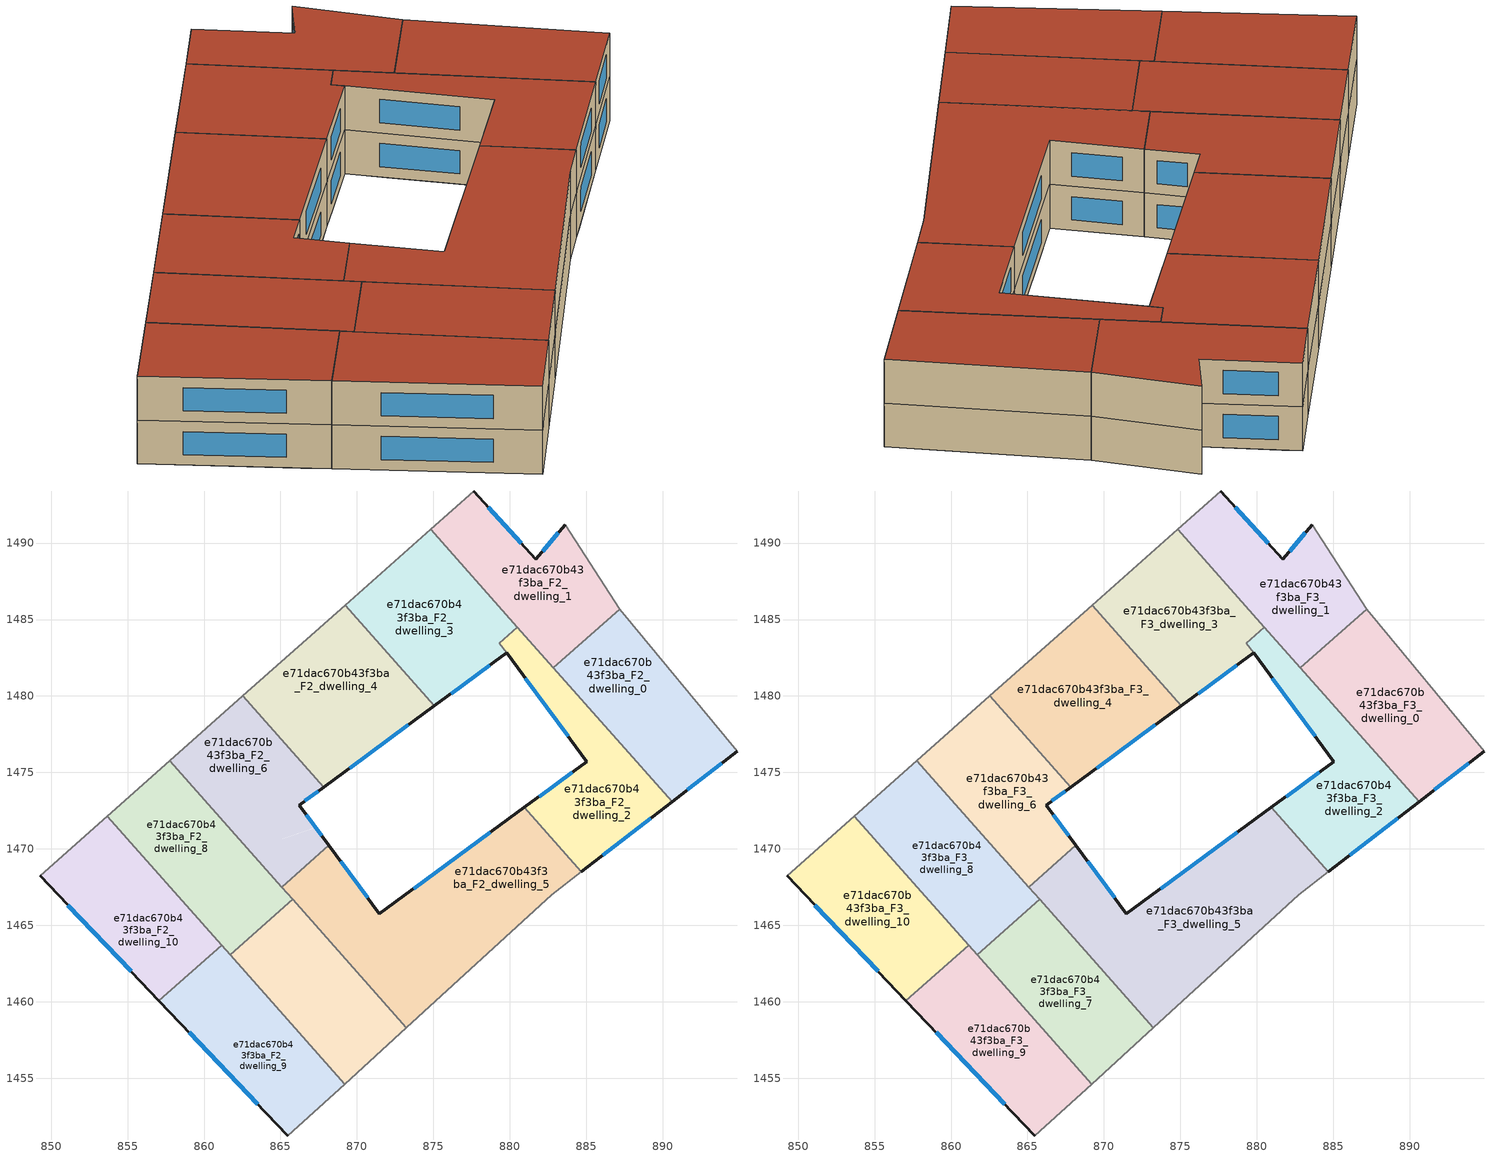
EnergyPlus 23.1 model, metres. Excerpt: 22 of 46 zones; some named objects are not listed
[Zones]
e71dac670b43f3ba_F2_dwelling_0
 floor to e71dac670b43f3ba_F1_dwelling_11 (EU_floor_Construction): 887.18,1485.68 893.19,1478.41 887.15,1476.99 882.85,1481.84 z6
 floor to e71dac670b43f3ba_F1_dwelling_10 (EU_floor_Construction): 893.19,1478.41 894.86,1476.38 890.61,1473.09 887.15,1476.99 z6
 wall outside (EU_wall_Construction): 890.61,1473.09 894.86,1476.38 z6:9
 wall to e71dac670b43f3ba_F2_dwelling_1 (EU_wall_Construction): 887.18,1485.68 882.85,1481.84 z6:9
 wall adiabatic (EU_wall_Construction): 894.86,1476.38 887.18,1485.68 z6:9
 wall to e71dac670b43f3ba_F2_dwelling_2 (EU_wall_Construction): 882.85,1481.84 890.61,1473.09 z6:9
 window (EU_Window_Construction): 891.61,1473.86 893.86,1475.61 z6.7:8.3
e71dac670b43f3ba_F2_dwelling_1
 floor to e71dac670b43f3ba_F1_dwelling_0 (EU_floor_Construction): 883.61,1491.19 886.43,1486.84 882.49,1482.25 877.7,1487.65 878.45,1492.52 881.7,1488.95 z6
 floor to e71dac670b43f3ba_F1_dwelling_11 (EU_floor_Construction): 886.43,1486.84 887.18,1485.68 882.85,1481.84 882.49,1482.25 z6
 floor to e71dac670b43f3ba_F1_dwelling_1 (EU_floor_Construction): 877.65,1493.4 878.45,1492.52 877.7,1487.65 874.82,1490.89 z6
 wall outside (EU_wall_Construction): 883.61,1491.19 881.7,1488.95 877.65,1493.4 z6:9
 wall adiabatic (EU_wall_Construction): 877.65,1493.4 874.82,1490.89 / 887.18,1485.68 883.61,1491.19 z6:9
 wall to e71dac670b43f3ba_F2_dwelling_3 (EU_wall_Construction): 874.82,1490.89 880.49,1484.5 z6:9
 wall to e71dac670b43f3ba_F2_dwelling_2 (EU_wall_Construction): 880.49,1484.5 882.85,1481.84 z6:9
 window (EU_Window_Construction): 880.74,1489.99 878.6,1492.35 / 883.16,1490.67 882.15,1489.48 z6.7:8.3
e71dac670b43f3ba_F2_dwelling_10
 floor to e71dac670b43f3ba_F1_dwelling_5 (EU_floor_Construction): 857.37,1467.95 860.5,1464.43 855.81,1461.38 851.48,1465.91 z6
 floor adiabatic (EU_floor_Construction): 860.5,1464.43 861.14,1463.7 857.05,1460.07 855.81,1461.38 z6
 floor to e71dac670b43f3ba_F1_dwelling_4 (EU_floor_Construction): 853.81,1471.97 857.37,1467.95 851.48,1465.91 849.27,1468.23 853.45,1471.93 z6
 floor to e71dac670b43f3ba_F1_dwelling_3 (EU_floor_Construction): 853.67,1472.13 853.81,1471.97 853.45,1471.93 z6
 wall outside (EU_wall_Construction): 849.27,1468.23 857.05,1460.07 z6:9
 wall adiabatic (EU_wall_Construction): 853.67,1472.13 849.27,1468.23 z6:9
 wall to e71dac670b43f3ba_F2_dwelling_9 (EU_wall_Construction): 857.05,1460.07 861.14,1463.7 z6:9
 wall to e71dac670b43f3ba_F2_dwelling_8 (EU_wall_Construction): 861.14,1463.7 853.67,1472.13 z6:9
 window (EU_Window_Construction): 851.1,1466.31 855.23,1461.99 z6.7:8.3
e71dac670b43f3ba_F2_dwelling_2
 floor to e71dac670b43f3ba_F1_dwelling_10 (EU_floor_Construction): 887.15,1476.99 890.61,1473.09 885.48,1469.12 882.97,1470.43 880.95,1472.71 885.04,1475.71 884.55,1476.38 z6
 floor to e71dac670b43f3ba_F1_dwelling_9 (EU_floor_Construction): 885.48,1469.12 884.68,1468.5 882.97,1470.43 z6
 floor to e71dac670b43f3ba_F1_dwelling_0 (EU_floor_Construction): 880.49,1484.5 882.49,1482.25 881.26,1480.83 879.32,1483.46 z6
 floor to e71dac670b43f3ba_F1_dwelling_11 (EU_floor_Construction): 882.49,1482.25 887.15,1476.99 884.55,1476.38 881.26,1480.83 z6
 wall outside (EU_wall_Construction): 884.68,1468.5 890.61,1473.09 / 879.8,1482.81 885.04,1475.71 880.95,1472.71 z6:9
 wall to e71dac670b43f3ba_F2_dwelling_3 (EU_wall_Construction): 880.49,1484.5 879.32,1483.46 879.79,1482.81 z6:9
 wall to e71dac670b43f3ba_F2_dwelling_5 (EU_wall_Construction): 880.95,1472.71 884.68,1468.5 z6:9
 window (EU_Window_Construction): 886.08,1469.58 889.22,1472.01 / 884.08,1475.01 881.91,1473.41 / 881.03,1481.14 883.81,1477.38 z6.7:8.3
e71dac670b43f3ba_F2_dwelling_3
 floor to e71dac670b43f3ba_F1_dwelling_1 (EU_floor_Construction): 874.82,1490.89 877.7,1487.65 876.59,1480.46 875.07,1479.35 872.24,1482.53 870.41,1486.98 z6
 floor to e71dac670b43f3ba_F1_dwelling_0 (EU_floor_Construction): 877.7,1487.65 880.49,1484.5 879.32,1483.46 879.79,1482.81 876.59,1480.46 z6
 floor to e71dac670b43f3ba_F1_dwelling_2 (EU_floor_Construction): 870.41,1486.98 872.24,1482.53 869.23,1485.93 z6
 wall outside (EU_wall_Construction): 875.07,1479.35 879.79,1482.81 z6:9
 wall adiabatic (EU_wall_Construction): 874.82,1490.89 869.22,1485.93 z6:9
 wall to e71dac670b43f3ba_F2_dwelling_4 (EU_wall_Construction): 869.22,1485.93 875.07,1479.35 z6:9
 window (EU_Window_Construction): 876.18,1480.16 878.68,1482 z6.7:8.3
e71dac670b43f3ba_F2_dwelling_4
 floor to e71dac670b43f3ba_F1_dwelling_2 (EU_floor_Construction): 872.24,1482.53 873.9,1478.49 870.75,1476.18 863.42,1479.02 862.55,1480.01 869.23,1485.93 z6
 floor to e71dac670b43f3ba_F1_dwelling_3 (EU_floor_Construction): 870.75,1476.18 867.84,1474.04 863.42,1479.02 z6
 floor to e71dac670b43f3ba_F1_dwelling_1 (EU_floor_Construction): 872.24,1482.53 875.07,1479.35 873.9,1478.49 z6
 wall outside (EU_wall_Construction): 867.84,1474.04 875.07,1479.35 z6:9
 wall adiabatic (EU_wall_Construction): 869.22,1485.93 862.55,1480.01 z6:9
 wall to e71dac670b43f3ba_F2_dwelling_6 (EU_wall_Construction): 862.55,1480.01 867.84,1474.04 z6:9
 window (EU_Window_Construction): 869.53,1475.29 873.37,1478.1 z6.7:8.3
e71dac670b43f3ba_F2_dwelling_5
 floor to e71dac670b43f3ba_F1_dwelling_9 (EU_floor_Construction): 882.97,1470.43 884.68,1468.5 882.74,1467 874.03,1459.03 875.01,1468.34 879.98,1472 z6
 floor to e71dac670b43f3ba_F1_dwelling_8 (EU_floor_Construction): 875.01,1468.34 874.03,1459.03 873.24,1458.31 869.67,1462.33 871.41,1465.84 871.48,1465.75 z6
 floor to e71dac670b43f3ba_F1_dwelling_10 (EU_floor_Construction): 880.95,1472.71 882.97,1470.43 879.98,1472 z6
 floor to e71dac670b43f3ba_F1_dwelling_7 (EU_floor_Construction): 869.93,1467.84 871.41,1465.84 869.67,1462.33 867.36,1464.93 z6
 floor to e71dac670b43f3ba_F1_dwelling_6 (EU_floor_Construction): 868.57,1469.68 869.93,1467.84 867.36,1464.93 865.13,1467.45 z6
 floor to e71dac670b43f3ba_F1_dwelling_5 (EU_floor_Construction): 868.17,1470.23 868.57,1469.68 865.13,1467.45 865.09,1467.5 z6
 wall outside (EU_wall_Construction): 880.95,1472.71 871.48,1465.75 868.17,1470.23 z6:9
 wall to e71dac670b43f3ba_F2_dwelling_6 (EU_wall_Construction): 868.17,1470.23 865.09,1467.5 z6:9
 wall adiabatic (EU_wall_Construction): 873.24,1458.31 882.74,1467 884.68,1468.5 z6:9
 wall to e71dac670b43f3ba_F2_dwelling_7 (EU_wall_Construction): 865.79,1466.7 873.24,1458.31 z6:9
 wall to e71dac670b43f3ba_F2_dwelling_8 (EU_wall_Construction): 865.09,1467.49 865.79,1466.7 z6:9
 window (EU_Window_Construction): 870.7,1466.8 868.94,1469.18 / 878.73,1471.08 873.7,1467.39 z6.7:8.3
e71dac670b43f3ba_F2_dwelling_6
 floor to e71dac670b43f3ba_F1_dwelling_3 (EU_floor_Construction): 863.42,1479.02 867.84,1474.04 866.22,1472.86 865.93,1473.25 860.49,1472.68 857.76,1475.76 862.04,1479.55 z6
 floor to e71dac670b43f3ba_F1_dwelling_2 (EU_floor_Construction): 862.55,1480.01 863.42,1479.02 862.04,1479.55 z6
 floor to e71dac670b43f3ba_F1_dwelling_4 (EU_floor_Construction): 865.92,1473.25 867.3,1471.4 862.96,1469.89 860.49,1472.68 z6
 floor to e71dac670b43f3ba_F1_dwelling_5 (EU_floor_Construction): 867.3,1471.4 868.17,1470.23 865.09,1467.5 862.96,1469.89 z6
 wall outside (EU_wall_Construction): 868.17,1470.23 866.22,1472.86 867.84,1474.04 z6:9
 wall adiabatic (EU_wall_Construction): 862.55,1480.01 857.76,1475.76 z6:9
 wall to e71dac670b43f3ba_F2_dwelling_8 (EU_wall_Construction): 857.76,1475.76 865.09,1467.5 z6:9
 window (EU_Window_Construction): 866.6,1473.14 867.46,1473.76 / 867.71,1470.84 866.68,1472.24 z6.7:8.3
e71dac670b43f3ba_F2_dwelling_7
 floor to e71dac670b43f3ba_F1_dwelling_7 (EU_floor_Construction): 867.36,1464.93 869.67,1462.33 867.03,1457.06 863.71,1460.8 z6
 floor to e71dac670b43f3ba_F1_dwelling_8 (EU_floor_Construction): 869.67,1462.33 873.24,1458.31 869.2,1454.62 867.03,1457.06 z6
 floor to e71dac670b43f3ba_F1_dwelling_6 (EU_floor_Construction): 865.79,1466.7 867.36,1464.93 863.71,1460.8 861.7,1463.07 z6
 wall to e71dac670b43f3ba_F2_dwelling_8 (EU_wall_Construction): 865.79,1466.7 861.7,1463.07 z6:9
 wall adiabatic (EU_wall_Construction): 869.2,1454.62 873.24,1458.31 z6:9
 wall to e71dac670b43f3ba_F2_dwelling_9 (EU_wall_Construction): 861.7,1463.07 869.2,1454.62 z6:9
e71dac670b43f3ba_F2_dwelling_8
 floor to e71dac670b43f3ba_F1_dwelling_4 (EU_floor_Construction): 860.49,1472.68 862.96,1469.89 857.37,1467.95 853.81,1471.97 z6
 floor to e71dac670b43f3ba_F1_dwelling_5 (EU_floor_Construction): 862.96,1469.89 865.13,1467.45 860.5,1464.43 857.37,1467.95 z6
 floor to e71dac670b43f3ba_F1_dwelling_3 (EU_floor_Construction): 857.76,1475.76 860.49,1472.68 853.81,1471.97 853.67,1472.13 z6
 floor to e71dac670b43f3ba_F1_dwelling_6 (EU_floor_Construction): 865.13,1467.45 865.79,1466.7 861.7,1463.07 860.5,1464.43 z6
 wall adiabatic (EU_wall_Construction): 857.76,1475.76 853.67,1472.13 z6:9
 wall to e71dac670b43f3ba_F2_dwelling_9 (EU_wall_Construction): 861.14,1463.7 861.7,1463.07 z6:9
e71dac670b43f3ba_F2_dwelling_9
 floor to e71dac670b43f3ba_F1_dwelling_7 (EU_floor_Construction): 863.71,1460.8 867.03,1457.06 864.59,1452.17 860.17,1456.8 z6
 floor to e71dac670b43f3ba_F1_dwelling_8 (EU_floor_Construction): 867.03,1457.06 869.2,1454.62 865.49,1451.22 864.59,1452.17 z6
 floor to e71dac670b43f3ba_F1_dwelling_6 (EU_floor_Construction): 861.14,1463.7 863.71,1460.8 860.17,1456.8 857.05,1460.07 z6
 wall outside (EU_wall_Construction): 857.05,1460.07 865.49,1451.22 z6:9
 wall adiabatic (EU_wall_Construction): 865.49,1451.22 869.2,1454.62 z6:9
 window (EU_Window_Construction): 859.04,1457.99 863.51,1453.3 z6.7:8.3
e71dac670b43f3ba_F3_dwelling_0
 floor to e71dac670b43f3ba_F2_dwelling_0 (EU_floor_Construction): 887.18,1485.68 894.86,1476.38 890.61,1473.09 882.85,1481.84 z9
 wall outside (EU_wall_Construction): 890.61,1473.09 894.86,1476.38 z9:12
 wall to e71dac670b43f3ba_F3_dwelling_1 (EU_wall_Construction): 887.18,1485.68 882.85,1481.84 z9:12
 wall adiabatic (EU_wall_Construction): 894.86,1476.38 887.18,1485.68 z9:12
 wall to e71dac670b43f3ba_F3_dwelling_2 (EU_wall_Construction): 882.85,1481.84 890.61,1473.09 z9:12
 window (EU_Window_Construction): 891.61,1473.86 893.86,1475.61 z9.7:11.3
 roof outside (EU_roof_Construction): 894.86,1476.38 887.18,1485.68 882.85,1481.84 890.61,1473.09 z12
e71dac670b43f3ba_F3_dwelling_1
 floor to e71dac670b43f3ba_F2_dwelling_1 (EU_floor_Construction): 883.61,1491.19 887.18,1485.68 882.85,1481.84 874.82,1490.89 877.65,1493.4 881.7,1488.95 z9
 wall outside (EU_wall_Construction): 883.61,1491.19 881.7,1488.95 877.65,1493.4 z9:12
 wall adiabatic (EU_wall_Construction): 877.65,1493.4 874.82,1490.89 / 887.18,1485.68 883.61,1491.19 z9:12
 wall to e71dac670b43f3ba_F3_dwelling_3 (EU_wall_Construction): 874.82,1490.89 880.49,1484.5 z9:12
 wall to e71dac670b43f3ba_F3_dwelling_2 (EU_wall_Construction): 880.49,1484.5 882.85,1481.84 z9:12
 window (EU_Window_Construction): 880.74,1489.99 878.6,1492.35 / 883.16,1490.67 882.15,1489.48 z9.7:11.3
 roof outside (EU_roof_Construction): 887.18,1485.68 883.61,1491.19 881.7,1488.95 877.65,1493.4 874.82,1490.89 882.85,1481.84 z12
e71dac670b43f3ba_F3_dwelling_10
 floor to e71dac670b43f3ba_F2_dwelling_10 (EU_floor_Construction): 853.67,1472.13 861.14,1463.7 857.05,1460.07 849.27,1468.23 z9
 wall outside (EU_wall_Construction): 849.27,1468.23 857.05,1460.07 z9:12
 wall adiabatic (EU_wall_Construction): 853.67,1472.13 849.27,1468.23 z9:12
 wall to e71dac670b43f3ba_F3_dwelling_9 (EU_wall_Construction): 857.05,1460.07 861.14,1463.7 z9:12
 wall to e71dac670b43f3ba_F3_dwelling_8 (EU_wall_Construction): 861.14,1463.7 853.67,1472.13 z9:12
 window (EU_Window_Construction): 851.1,1466.31 855.23,1461.99 z9.7:11.3
 roof outside (EU_roof_Construction): 861.14,1463.7 853.67,1472.13 849.27,1468.23 857.05,1460.07 z12
e71dac670b43f3ba_F3_dwelling_2
 floor to e71dac670b43f3ba_F2_dwelling_2 (EU_floor_Construction): 880.49,1484.5 890.61,1473.09 884.68,1468.5 880.95,1472.71 885.04,1475.71 879.32,1483.46 z9
 wall outside (EU_wall_Construction): 884.68,1468.5 890.61,1473.09 / 879.8,1482.81 885.04,1475.71 880.95,1472.71 z9:12
 wall to e71dac670b43f3ba_F3_dwelling_3 (EU_wall_Construction): 880.49,1484.5 879.32,1483.46 879.79,1482.81 z9:12
 wall to e71dac670b43f3ba_F3_dwelling_5 (EU_wall_Construction): 880.95,1472.71 884.68,1468.5 z9:12
 window (EU_Window_Construction): 886.08,1469.58 889.22,1472.01 / 884.08,1475.01 881.91,1473.41 / 881.03,1481.14 883.81,1477.38 z9.7:11.3
 roof outside (EU_roof_Construction): 890.61,1473.09 880.49,1484.5 879.32,1483.46 885.04,1475.71 880.95,1472.71 884.68,1468.5 z12
e71dac670b43f3ba_F3_dwelling_3
 floor to e71dac670b43f3ba_F2_dwelling_3 (EU_floor_Construction): 874.82,1490.89 880.49,1484.5 879.32,1483.46 879.79,1482.81 875.07,1479.35 869.22,1485.93 z9
 wall outside (EU_wall_Construction): 875.07,1479.35 879.79,1482.81 z9:12
 wall adiabatic (EU_wall_Construction): 874.82,1490.89 869.22,1485.93 z9:12
 wall to e71dac670b43f3ba_F3_dwelling_4 (EU_wall_Construction): 869.22,1485.93 875.07,1479.35 z9:12
 window (EU_Window_Construction): 876.18,1480.16 878.68,1482 z9.7:11.3
 roof outside (EU_roof_Construction): 879.79,1482.81 879.32,1483.46 880.49,1484.5 874.82,1490.89 869.22,1485.93 875.07,1479.35 z12
e71dac670b43f3ba_F3_dwelling_4
 floor to e71dac670b43f3ba_F2_dwelling_4 (EU_floor_Construction): 869.22,1485.93 875.07,1479.35 867.84,1474.04 862.55,1480.01 z9
 wall outside (EU_wall_Construction): 867.84,1474.04 875.07,1479.35 z9:12
 wall adiabatic (EU_wall_Construction): 869.22,1485.93 862.55,1480.01 z9:12
 wall to e71dac670b43f3ba_F3_dwelling_6 (EU_wall_Construction): 862.55,1480.01 867.84,1474.04 z9:12
 window (EU_Window_Construction): 869.53,1475.29 873.37,1478.1 z9.7:11.3
 roof outside (EU_roof_Construction): 875.07,1479.35 869.22,1485.93 862.55,1480.01 867.84,1474.04 z12
e71dac670b43f3ba_F3_dwelling_5
 floor to e71dac670b43f3ba_F2_dwelling_5 (EU_floor_Construction): 880.95,1472.71 884.68,1468.5 882.74,1467 873.24,1458.31 865.09,1467.5 868.17,1470.23 871.48,1465.75 z9
 wall outside (EU_wall_Construction): 880.95,1472.71 871.48,1465.75 868.17,1470.23 z9:12
 wall to e71dac670b43f3ba_F3_dwelling_6 (EU_wall_Construction): 868.17,1470.23 865.09,1467.5 z9:12
 wall adiabatic (EU_wall_Construction): 873.24,1458.31 882.74,1467 884.68,1468.5 z9:12
 wall to e71dac670b43f3ba_F3_dwelling_7 (EU_wall_Construction): 865.79,1466.7 873.24,1458.31 z9:12
 wall to e71dac670b43f3ba_F3_dwelling_8 (EU_wall_Construction): 865.09,1467.49 865.79,1466.7 z9:12
 window (EU_Window_Construction): 870.7,1466.8 868.94,1469.18 / 878.73,1471.08 873.7,1467.39 z9.7:11.3
 roof outside (EU_roof_Construction): 882.74,1467 884.68,1468.5 880.95,1472.71 871.48,1465.75 868.17,1470.23 865.09,1467.5 873.24,1458.31 z12
e71dac670b43f3ba_F3_dwelling_6
 floor to e71dac670b43f3ba_F2_dwelling_6 (EU_floor_Construction): 862.55,1480.01 867.84,1474.04 866.22,1472.86 868.17,1470.23 865.09,1467.5 857.76,1475.76 z9
 wall outside (EU_wall_Construction): 868.17,1470.23 866.22,1472.86 867.84,1474.04 z9:12
 wall adiabatic (EU_wall_Construction): 862.55,1480.01 857.76,1475.76 z9:12
 wall to e71dac670b43f3ba_F3_dwelling_8 (EU_wall_Construction): 857.76,1475.76 865.09,1467.5 z9:12
 window (EU_Window_Construction): 866.6,1473.14 867.46,1473.76 / 867.71,1470.84 866.68,1472.24 z9.7:11.3
 roof outside (EU_roof_Construction): 868.17,1470.23 866.22,1472.86 867.84,1474.04 862.55,1480.01 857.76,1475.76 865.09,1467.5 z12
e71dac670b43f3ba_F3_dwelling_7
 floor to e71dac670b43f3ba_F2_dwelling_7 (EU_floor_Construction): 865.79,1466.7 873.24,1458.31 869.2,1454.62 861.7,1463.07 z9
 wall to e71dac670b43f3ba_F3_dwelling_8 (EU_wall_Construction): 865.79,1466.7 861.7,1463.07 z9:12
 wall adiabatic (EU_wall_Construction): 869.2,1454.62 873.24,1458.31 z9:12
 wall to e71dac670b43f3ba_F3_dwelling_9 (EU_wall_Construction): 861.7,1463.07 869.2,1454.62 z9:12
 roof outside (EU_roof_Construction): 873.24,1458.31 865.79,1466.7 861.7,1463.07 869.2,1454.62 z12
e71dac670b43f3ba_F3_dwelling_8
 floor to e71dac670b43f3ba_F2_dwelling_8 (EU_floor_Construction): 857.76,1475.76 865.79,1466.7 861.7,1463.07 853.67,1472.13 z9
 wall adiabatic (EU_wall_Construction): 857.76,1475.76 853.67,1472.13 z9:12
 wall to e71dac670b43f3ba_F3_dwelling_9 (EU_wall_Construction): 861.14,1463.7 861.7,1463.07 z9:12
 roof outside (EU_roof_Construction): 865.79,1466.7 857.76,1475.76 853.67,1472.13 861.7,1463.07 z12
e71dac670b43f3ba_F3_dwelling_9
 floor to e71dac670b43f3ba_F2_dwelling_9 (EU_floor_Construction): 861.14,1463.7 869.2,1454.62 865.49,1451.22 857.05,1460.07 z9
 wall outside (EU_wall_Construction): 857.05,1460.07 865.49,1451.22 z9:12
 wall adiabatic (EU_wall_Construction): 865.49,1451.22 869.2,1454.62 z9:12
 window (EU_Window_Construction): 859.04,1457.99 863.51,1453.3 z9.7:11.3
 roof outside (EU_roof_Construction): 869.2,1454.62 861.14,1463.7 857.05,1460.07 865.49,1451.22 z12
[Building]
EU S2 Campaign: North Axis=0; Terrain=City; Solar Distribution=FullExterior
[Site:Location]
Budapest.Ferenc.Liszt.Intl.AP: Latitude=47.437; Longitude=19.256; Time Zone=1; Elevation=185
[SizingPeriod:WeatherFileDays]
AnnualSizingPeriod: Begin Month=1; Begin Day of Month=1; End Month=12; End Day of Month=31; Day of Week for Start Day=Monday; Use Weather File Daylight Saving Period=No; Use Weather File Rain and Snow Indicators=No
[MATERIAL]
EU_InternalMass_Material: Roughness=MediumRough; Thickness=0.1; Conductivity=1; Density=1800; Specific Heat=900; Thermal Absorptance=0.9; Solar Absorptance=0.7; Visible Absorptance=0.7
[MATERIAL:NOMASS] Roughness=MediumRough; Thermal Absorptance=0.9; Solar Absorptance=0.7; Visible Absorptance=0.7
Name | Thermal Resistance
EU_wall_NoMass | 0.832559
EU_roof_NoMass | 1.39638
EU_floor_NoMass | 0.872794
[WINDOWMATERIAL:SIMPLEGLAZINGSYSTEM]
EU_Window_SimpleGlazing: UFactor=2.79869; Solar Heat Gain Coefficient=0.75; Visible Transmittance=0.75
[CONSTRUCTION]
EU_wall_Construction: EU_wall_NoMass
EU_roof_Construction: EU_roof_NoMass
EU_floor_Construction: EU_floor_NoMass
EU_Window_Construction: EU_Window_SimpleGlazing
EU_InternalMass_Construction: EU_InternalMass_Material
[ZONE] Type=1; Multiplier=1; Ceiling Height=autocalculate; Floor Area=autocalculate; Part of Total Floor Area=Yes
Name | Volume
e71dac670b43f3ba_F2_dwelling_0; e71dac670b43f3ba_F3_dwelling_0 | 198.668
e71dac670b43f3ba_F2_dwelling_1; e71dac670b43f3ba_F3_dwelling_1 | 184.771
e71dac670b43f3ba_F2_dwelling_10; e71dac670b43f3ba_F3_dwelling_10 | 191.715
e71dac670b43f3ba_F2_dwelling_2 | 182.401
e71dac670b43f3ba_F3_dwelling_2 | 182.334
e71dac670b43f3ba_F2_dwelling_3; e71dac670b43f3ba_F3_dwelling_3 | 201.044
e71dac670b43f3ba_F2_dwelling_4; e71dac670b43f3ba_F3_dwelling_4 | 224.614
e71dac670b43f3ba_F2_dwelling_5; e71dac670b43f3ba_F3_dwelling_5 | 350.563
e71dac670b43f3ba_F2_dwelling_6; e71dac670b43f3ba_F3_dwelling_6 | 191.728
e71dac670b43f3ba_F2_dwelling_7; e71dac670b43f3ba_F3_dwelling_7 | 184.8
e71dac670b43f3ba_F2_dwelling_8; e71dac670b43f3ba_F3_dwelling_8 | 198.614
e71dac670b43f3ba_F2_dwelling_9; e71dac670b43f3ba_F3_dwelling_9 | 191.724
[INTERNALMASS] Construction=EU_InternalMass_Construction
Name | Zone or ZoneList | Surface Area
e71dac670b43f3ba_F2_dwelling_0_EU_InternalMass | e71dac670b43f3ba_F2_dwelling_0 | 66.2225
e71dac670b43f3ba_F2_dwelling_1_EU_InternalMass | e71dac670b43f3ba_F2_dwelling_1 | 61.5903
e71dac670b43f3ba_F2_dwelling_2_EU_InternalMass | e71dac670b43f3ba_F2_dwelling_2 | 60.7972
e71dac670b43f3ba_F2_dwelling_3_EU_InternalMass | e71dac670b43f3ba_F2_dwelling_3 | 67.0134
e71dac670b43f3ba_F2_dwelling_4_EU_InternalMass | e71dac670b43f3ba_F2_dwelling_4 | 74.8713
e71dac670b43f3ba_F2_dwelling_5_EU_InternalMass | e71dac670b43f3ba_F2_dwelling_5 | 116.858
e71dac670b43f3ba_F2_dwelling_6_EU_InternalMass | e71dac670b43f3ba_F2_dwelling_6 | 63.9092
e71dac670b43f3ba_F2_dwelling_7_EU_InternalMass | e71dac670b43f3ba_F2_dwelling_7 | 61.5998
e71dac670b43f3ba_F2_dwelling_8_EU_InternalMass | e71dac670b43f3ba_F2_dwelling_8 | 66.2045
e71dac670b43f3ba_F2_dwelling_9_EU_InternalMass | e71dac670b43f3ba_F2_dwelling_9 | 63.9077
e71dac670b43f3ba_F2_dwelling_10_EU_InternalMass | e71dac670b43f3ba_F2_dwelling_10 | 63.9051
e71dac670b43f3ba_F3_dwelling_0_EU_InternalMass | e71dac670b43f3ba_F3_dwelling_0 | 66.2225
e71dac670b43f3ba_F3_dwelling_1_EU_InternalMass | e71dac670b43f3ba_F3_dwelling_1 | 61.5903
e71dac670b43f3ba_F3_dwelling_2_EU_InternalMass | e71dac670b43f3ba_F3_dwelling_2 | 60.7972
e71dac670b43f3ba_F3_dwelling_3_EU_InternalMass | e71dac670b43f3ba_F3_dwelling_3 | 67.0134
e71dac670b43f3ba_F3_dwelling_4_EU_InternalMass | e71dac670b43f3ba_F3_dwelling_4 | 74.8713
e71dac670b43f3ba_F3_dwelling_5_EU_InternalMass | e71dac670b43f3ba_F3_dwelling_5 | 116.858
e71dac670b43f3ba_F3_dwelling_6_EU_InternalMass | e71dac670b43f3ba_F3_dwelling_6 | 63.9092
e71dac670b43f3ba_F3_dwelling_7_EU_InternalMass | e71dac670b43f3ba_F3_dwelling_7 | 61.5998
e71dac670b43f3ba_F3_dwelling_8_EU_InternalMass | e71dac670b43f3ba_F3_dwelling_8 | 66.2045
e71dac670b43f3ba_F3_dwelling_9_EU_InternalMass | e71dac670b43f3ba_F3_dwelling_9 | 63.9077
e71dac670b43f3ba_F3_dwelling_10_EU_InternalMass | e71dac670b43f3ba_F3_dwelling_10 | 63.9051
[OTHEREQUIPMENT] Fuel Type=Electricity; Design Level Calculation Method=Watts/Area; Power per Zone Floor Area=1; Fraction Latent=0; Fraction Radiant=0; Fraction Lost=0; Carbon Dioxide Generation Rate=0; EndUse Subcategory=EU_Step8_InternalGains
Name | Zone or ZoneList or Space or SpaceList | Schedule
EU_Step8_InternalGain_e71dac670b43f3ba_F2_dwelling_0_f000 | e71dac670b43f3ba_F2_dwelling_0 | EU_Step8_GainSchedule_e71dac670b43f3ba_F2_dwelling_0_f000
EU_Step8_InternalGain_e71dac670b43f3ba_F2_dwelling_1_f000 | e71dac670b43f3ba_F2_dwelling_1 | EU_Step8_GainSchedule_e71dac670b43f3ba_F2_dwelling_1_f000
EU_Step8_InternalGain_e71dac670b43f3ba_F2_dwelling_2_f000 | e71dac670b43f3ba_F2_dwelling_2 | EU_Step8_GainSchedule_e71dac670b43f3ba_F2_dwelling_2_f000
EU_Step8_InternalGain_e71dac670b43f3ba_F2_dwelling_3_f000 | e71dac670b43f3ba_F2_dwelling_3 | EU_Step8_GainSchedule_e71dac670b43f3ba_F2_dwelling_3_f000
EU_Step8_InternalGain_e71dac670b43f3ba_F2_dwelling_4_f000 | e71dac670b43f3ba_F2_dwelling_4 | EU_Step8_GainSchedule_e71dac670b43f3ba_F2_dwelling_4_f000
EU_Step8_InternalGain_e71dac670b43f3ba_F2_dwelling_5_f000 | e71dac670b43f3ba_F2_dwelling_5 | EU_Step8_GainSchedule_e71dac670b43f3ba_F2_dwelling_5_f000
EU_Step8_InternalGain_e71dac670b43f3ba_F2_dwelling_6_f000 | e71dac670b43f3ba_F2_dwelling_6 | EU_Step8_GainSchedule_e71dac670b43f3ba_F2_dwelling_6_f000
EU_Step8_InternalGain_e71dac670b43f3ba_F2_dwelling_7_f000 | e71dac670b43f3ba_F2_dwelling_7 | EU_Step8_GainSchedule_e71dac670b43f3ba_F2_dwelling_7_f000
EU_Step8_InternalGain_e71dac670b43f3ba_F2_dwelling_8_f000 | e71dac670b43f3ba_F2_dwelling_8 | EU_Step8_GainSchedule_e71dac670b43f3ba_F2_dwelling_8_f000
EU_Step8_InternalGain_e71dac670b43f3ba_F2_dwelling_9_f000 | e71dac670b43f3ba_F2_dwelling_9 | EU_Step8_GainSchedule_e71dac670b43f3ba_F2_dwelling_9_f000
EU_Step8_InternalGain_e71dac670b43f3ba_F2_dwelling_10_f000 | e71dac670b43f3ba_F2_dwelling_10 | EU_Step8_GainSchedule_e71dac670b43f3ba_F2_dwelling_10_f000
EU_Step8_InternalGain_e71dac670b43f3ba_F3_dwelling_0_f000 | e71dac670b43f3ba_F3_dwelling_0 | EU_Step8_GainSchedule_e71dac670b43f3ba_F3_dwelling_0_f000
EU_Step8_InternalGain_e71dac670b43f3ba_F3_dwelling_1_f000 | e71dac670b43f3ba_F3_dwelling_1 | EU_Step8_GainSchedule_e71dac670b43f3ba_F3_dwelling_1_f000
EU_Step8_InternalGain_e71dac670b43f3ba_F3_dwelling_2_f000 | e71dac670b43f3ba_F3_dwelling_2 | EU_Step8_GainSchedule_e71dac670b43f3ba_F3_dwelling_2_f000
EU_Step8_InternalGain_e71dac670b43f3ba_F3_dwelling_3_f000 | e71dac670b43f3ba_F3_dwelling_3 | EU_Step8_GainSchedule_e71dac670b43f3ba_F3_dwelling_3_f000
EU_Step8_InternalGain_e71dac670b43f3ba_F3_dwelling_4_f000 | e71dac670b43f3ba_F3_dwelling_4 | EU_Step8_GainSchedule_e71dac670b43f3ba_F3_dwelling_4_f000
EU_Step8_InternalGain_e71dac670b43f3ba_F3_dwelling_5_f000 | e71dac670b43f3ba_F3_dwelling_5 | EU_Step8_GainSchedule_e71dac670b43f3ba_F3_dwelling_5_f000
EU_Step8_InternalGain_e71dac670b43f3ba_F3_dwelling_6_f000 | e71dac670b43f3ba_F3_dwelling_6 | EU_Step8_GainSchedule_e71dac670b43f3ba_F3_dwelling_6_f000
EU_Step8_InternalGain_e71dac670b43f3ba_F3_dwelling_7_f000 | e71dac670b43f3ba_F3_dwelling_7 | EU_Step8_GainSchedule_e71dac670b43f3ba_F3_dwelling_7_f000
EU_Step8_InternalGain_e71dac670b43f3ba_F3_dwelling_8_f000 | e71dac670b43f3ba_F3_dwelling_8 | EU_Step8_GainSchedule_e71dac670b43f3ba_F3_dwelling_8_f000
EU_Step8_InternalGain_e71dac670b43f3ba_F3_dwelling_9_f000 | e71dac670b43f3ba_F3_dwelling_9 | EU_Step8_GainSchedule_e71dac670b43f3ba_F3_dwelling_9_f000
EU_Step8_InternalGain_e71dac670b43f3ba_F3_dwelling_10_f000 | e71dac670b43f3ba_F3_dwelling_10 | EU_Step8_GainSchedule_e71dac670b43f3ba_F3_dwelling_10_f000
[ZONEVENTILATION:DESIGNFLOWRATE] Schedule=EU_AlwaysOn; Design Flow Rate Calculation Method=AirChanges/Hour; Air Changes per Hour=0.475469; Ventilation Type=Natural; Fan Pressure Rise=0; Fan Total Efficiency=1; Constant Term Coefficient=1; Temperature Term Coefficient=0; Velocity Term Coefficient=0; Velocity Squared Term Coefficient=0; Minimum Indoor Temperature=-100; Maximum Indoor Temperature=100; Delta Temperature=-100; Minimum Outdoor Temperature=-100; Maximum Outdoor Temperature=100; Maximum Wind Speed=40
Name | Zone or ZoneList or Space or SpaceList
EU_ConstantAir_e71dac670b43f3ba_F2_dwelling_0 | e71dac670b43f3ba_F2_dwelling_0
EU_ConstantAir_e71dac670b43f3ba_F2_dwelling_1 | e71dac670b43f3ba_F2_dwelling_1
EU_ConstantAir_e71dac670b43f3ba_F2_dwelling_2 | e71dac670b43f3ba_F2_dwelling_2
EU_ConstantAir_e71dac670b43f3ba_F2_dwelling_3 | e71dac670b43f3ba_F2_dwelling_3
EU_ConstantAir_e71dac670b43f3ba_F2_dwelling_4 | e71dac670b43f3ba_F2_dwelling_4
EU_ConstantAir_e71dac670b43f3ba_F2_dwelling_5 | e71dac670b43f3ba_F2_dwelling_5
EU_ConstantAir_e71dac670b43f3ba_F2_dwelling_6 | e71dac670b43f3ba_F2_dwelling_6
EU_ConstantAir_e71dac670b43f3ba_F2_dwelling_7 | e71dac670b43f3ba_F2_dwelling_7
EU_ConstantAir_e71dac670b43f3ba_F2_dwelling_8 | e71dac670b43f3ba_F2_dwelling_8
EU_ConstantAir_e71dac670b43f3ba_F2_dwelling_9 | e71dac670b43f3ba_F2_dwelling_9
EU_ConstantAir_e71dac670b43f3ba_F2_dwelling_10 | e71dac670b43f3ba_F2_dwelling_10
EU_ConstantAir_e71dac670b43f3ba_F3_dwelling_0 | e71dac670b43f3ba_F3_dwelling_0
EU_ConstantAir_e71dac670b43f3ba_F3_dwelling_1 | e71dac670b43f3ba_F3_dwelling_1
EU_ConstantAir_e71dac670b43f3ba_F3_dwelling_2 | e71dac670b43f3ba_F3_dwelling_2
EU_ConstantAir_e71dac670b43f3ba_F3_dwelling_3 | e71dac670b43f3ba_F3_dwelling_3
EU_ConstantAir_e71dac670b43f3ba_F3_dwelling_4 | e71dac670b43f3ba_F3_dwelling_4
EU_ConstantAir_e71dac670b43f3ba_F3_dwelling_5 | e71dac670b43f3ba_F3_dwelling_5
EU_ConstantAir_e71dac670b43f3ba_F3_dwelling_6 | e71dac670b43f3ba_F3_dwelling_6
EU_ConstantAir_e71dac670b43f3ba_F3_dwelling_7 | e71dac670b43f3ba_F3_dwelling_7
EU_ConstantAir_e71dac670b43f3ba_F3_dwelling_8 | e71dac670b43f3ba_F3_dwelling_8
EU_ConstantAir_e71dac670b43f3ba_F3_dwelling_9 | e71dac670b43f3ba_F3_dwelling_9
EU_ConstantAir_e71dac670b43f3ba_F3_dwelling_10 | e71dac670b43f3ba_F3_dwelling_10
[HVACTEMPLATE:ZONE:IDEALLOADSAIRSYSTEM] System Availability Schedule=EU_AlwaysOn; Maximum Heating Supply Air Temperature=50; Minimum Cooling Supply Air Temperature=13; Maximum Heating Supply Air Humidity Ratio=0.0156; Minimum Cooling Supply Air Humidity Ratio=0.0077; Heating Limit=NoLimit; Cooling Limit=NoLimit; Heating Availability Schedule=EU_AlwaysOn; Cooling Availability Schedule=EU_CoolingOff; Dehumidification Control Type=ConstantSensibleHeatRatio; Cooling Sensible Heat Ratio=0.7; Dehumidification Setpoint=60; Humidification Control Type=None; Humidification Setpoint=30; Outdoor Air Method=None; Outdoor Air Flow Rate per Person=0.00944; Outdoor Air Flow Rate per Zone Floor Area=0; Outdoor Air Flow Rate per Zone=0; Demand Controlled Ventilation Type=None; Outdoor Air Economizer Type=NoEconomizer; Heat Recovery Type=None; Sensible Heat Recovery Effectiveness=0.7; Latent Heat Recovery Effectiveness=0.65
Name | Template Thermostat
e71dac670b43f3ba_F2_dwelling_0 | EU_HeatOnly_e71dac670b43f3ba_F2_dwelling_0
e71dac670b43f3ba_F2_dwelling_1 | EU_HeatOnly_e71dac670b43f3ba_F2_dwelling_1
e71dac670b43f3ba_F2_dwelling_2 | EU_HeatOnly_e71dac670b43f3ba_F2_dwelling_2
e71dac670b43f3ba_F2_dwelling_3 | EU_HeatOnly_e71dac670b43f3ba_F2_dwelling_3
e71dac670b43f3ba_F2_dwelling_4 | EU_HeatOnly_e71dac670b43f3ba_F2_dwelling_4
e71dac670b43f3ba_F2_dwelling_5 | EU_HeatOnly_e71dac670b43f3ba_F2_dwelling_5
e71dac670b43f3ba_F2_dwelling_6 | EU_HeatOnly_e71dac670b43f3ba_F2_dwelling_6
e71dac670b43f3ba_F2_dwelling_7 | EU_HeatOnly_e71dac670b43f3ba_F2_dwelling_7
e71dac670b43f3ba_F2_dwelling_8 | EU_HeatOnly_e71dac670b43f3ba_F2_dwelling_8
e71dac670b43f3ba_F2_dwelling_9 | EU_HeatOnly_e71dac670b43f3ba_F2_dwelling_9
e71dac670b43f3ba_F2_dwelling_10 | EU_HeatOnly_e71dac670b43f3ba_F2_dwelling_10
e71dac670b43f3ba_F3_dwelling_0 | EU_HeatOnly_e71dac670b43f3ba_F3_dwelling_0
e71dac670b43f3ba_F3_dwelling_1 | EU_HeatOnly_e71dac670b43f3ba_F3_dwelling_1
e71dac670b43f3ba_F3_dwelling_2 | EU_HeatOnly_e71dac670b43f3ba_F3_dwelling_2
e71dac670b43f3ba_F3_dwelling_3 | EU_HeatOnly_e71dac670b43f3ba_F3_dwelling_3
e71dac670b43f3ba_F3_dwelling_4 | EU_HeatOnly_e71dac670b43f3ba_F3_dwelling_4
e71dac670b43f3ba_F3_dwelling_5 | EU_HeatOnly_e71dac670b43f3ba_F3_dwelling_5
e71dac670b43f3ba_F3_dwelling_6 | EU_HeatOnly_e71dac670b43f3ba_F3_dwelling_6
e71dac670b43f3ba_F3_dwelling_7 | EU_HeatOnly_e71dac670b43f3ba_F3_dwelling_7
e71dac670b43f3ba_F3_dwelling_8 | EU_HeatOnly_e71dac670b43f3ba_F3_dwelling_8
e71dac670b43f3ba_F3_dwelling_9 | EU_HeatOnly_e71dac670b43f3ba_F3_dwelling_9
e71dac670b43f3ba_F3_dwelling_10 | EU_HeatOnly_e71dac670b43f3ba_F3_dwelling_10
[SIZING:ZONE] Zone Cooling Design Supply Air Temperature Input Method=SupplyAirTemperature; Zone Cooling Design Supply Air Temperature=13; Zone Heating Design Supply Air Temperature Input Method=SupplyAirTemperature; Zone Heating Design Supply Air Temperature=50; Zone Cooling Design Supply Air Humidity Ratio=0.008; Zone Heating Design Supply Air Humidity Ratio=0.008; Cooling Design Air Flow Method=DesignDay; Cooling Design Air Flow Rate=0; Cooling Minimum Air Flow per Zone Floor Area=0.000762; Cooling Minimum Air Flow=0; Cooling Minimum Air Flow Fraction=0.2; Heating Design Air Flow Method=DesignDay; Heating Design Air Flow Rate=0; Heating Maximum Air Flow per Zone Floor Area=0.002032; Heating Maximum Air Flow=0.141576; Heating Maximum Air Flow Fraction=0.3; Account for Dedicated Outdoor Air System=No; Dedicated Outdoor Air System Control Strategy=NeutralSupplyAir; Dedicated Outdoor Air Low Setpoint Temperature for Design=autosize; Dedicated Outdoor Air High Setpoint Temperature for Design=autosize; Zone Load Sizing Method=Sensible Load Only No Latent Load; Zone Latent Cooling Design Supply Air Humidity Ratio Input Method=HumidityRatioDifference; Zone Cooling Design Supply Air Humidity Ratio Difference=0.005; Zone Latent Heating Design Supply Air Humidity Ratio Input Method=HumidityRatioDifference; Zone Humidification Design Supply Air Humidity Ratio Difference=0.005
e71dac670b43f3ba_F2_dwelling_0; e71dac670b43f3ba_F2_dwelling_1; e71dac670b43f3ba_F2_dwelling_2; e71dac670b43f3ba_F2_dwelling_3; e71dac670b43f3ba_F2_dwelling_4; e71dac670b43f3ba_F2_dwelling_5; e71dac670b43f3ba_F2_dwelling_6; e71dac670b43f3ba_F2_dwelling_7; e71dac670b43f3ba_F2_dwelling_8; e71dac670b43f3ba_F2_dwelling_9; e71dac670b43f3ba_F2_dwelling_10; e71dac670b43f3ba_F3_dwelling_0; e71dac670b43f3ba_F3_dwelling_1; e71dac670b43f3ba_F3_dwelling_2; e71dac670b43f3ba_F3_dwelling_3; e71dac670b43f3ba_F3_dwelling_4; e71dac670b43f3ba_F3_dwelling_5; e71dac670b43f3ba_F3_dwelling_6; e71dac670b43f3ba_F3_dwelling_7; e71dac670b43f3ba_F3_dwelling_8; e71dac670b43f3ba_F3_dwelling_9; e71dac670b43f3ba_F3_dwelling_10
[SCHEDULE:CONSTANT]
Name | Hourly Value
EU_AlwaysOn | 1
EU_CoolingOff | 0
[SCHEDULE:FILE] Column Number=1; Rows to Skip at Top=0; Number of Hours of Data=8760; Column Separator=Comma; Interpolate to Timestep=No; Minutes per Item=60; Adjust Schedule for Daylight Savings=Yes
Name | File
EU_Step8_GainSchedule_e71dac670b43f3ba_F2_dwelling_0_f000 | ../../schedules/e71dac670b43f3ba/e71dac670b43f3ba_F2_dwelling_0_f000_gain.csv
EU_Step8_GainSchedule_e71dac670b43f3ba_F2_dwelling_1_f000 | ../../schedules/e71dac670b43f3ba/e71dac670b43f3ba_F2_dwelling_1_f000_gain.csv
EU_Step8_GainSchedule_e71dac670b43f3ba_F2_dwelling_2_f000 | ../../schedules/e71dac670b43f3ba/e71dac670b43f3ba_F2_dwelling_2_f000_gain.csv
EU_Step8_GainSchedule_e71dac670b43f3ba_F2_dwelling_3_f000 | ../../schedules/e71dac670b43f3ba/e71dac670b43f3ba_F2_dwelling_3_f000_gain.csv
EU_Step8_GainSchedule_e71dac670b43f3ba_F2_dwelling_4_f000 | ../../schedules/e71dac670b43f3ba/e71dac670b43f3ba_F2_dwelling_4_f000_gain.csv
EU_Step8_GainSchedule_e71dac670b43f3ba_F2_dwelling_5_f000 | ../../schedules/e71dac670b43f3ba/e71dac670b43f3ba_F2_dwelling_5_f000_gain.csv
EU_Step8_GainSchedule_e71dac670b43f3ba_F2_dwelling_6_f000 | ../../schedules/e71dac670b43f3ba/e71dac670b43f3ba_F2_dwelling_6_f000_gain.csv
EU_Step8_GainSchedule_e71dac670b43f3ba_F2_dwelling_7_f000 | ../../schedules/e71dac670b43f3ba/e71dac670b43f3ba_F2_dwelling_7_f000_gain.csv
EU_Step8_GainSchedule_e71dac670b43f3ba_F2_dwelling_8_f000 | ../../schedules/e71dac670b43f3ba/e71dac670b43f3ba_F2_dwelling_8_f000_gain.csv
EU_Step8_GainSchedule_e71dac670b43f3ba_F2_dwelling_9_f000 | ../../schedules/e71dac670b43f3ba/e71dac670b43f3ba_F2_dwelling_9_f000_gain.csv
EU_Step8_GainSchedule_e71dac670b43f3ba_F2_dwelling_10_f000 | ../../schedules/e71dac670b43f3ba/e71dac670b43f3ba_F2_dwelling_10_f000_gain.csv
EU_Step8_GainSchedule_e71dac670b43f3ba_F3_dwelling_0_f000 | ../../schedules/e71dac670b43f3ba/e71dac670b43f3ba_F3_dwelling_0_f000_gain.csv
EU_Step8_GainSchedule_e71dac670b43f3ba_F3_dwelling_1_f000 | ../../schedules/e71dac670b43f3ba/e71dac670b43f3ba_F3_dwelling_1_f000_gain.csv
EU_Step8_GainSchedule_e71dac670b43f3ba_F3_dwelling_2_f000 | ../../schedules/e71dac670b43f3ba/e71dac670b43f3ba_F3_dwelling_2_f000_gain.csv
EU_Step8_GainSchedule_e71dac670b43f3ba_F3_dwelling_3_f000 | ../../schedules/e71dac670b43f3ba/e71dac670b43f3ba_F3_dwelling_3_f000_gain.csv
EU_Step8_GainSchedule_e71dac670b43f3ba_F3_dwelling_4_f000 | ../../schedules/e71dac670b43f3ba/e71dac670b43f3ba_F3_dwelling_4_f000_gain.csv
EU_Step8_GainSchedule_e71dac670b43f3ba_F3_dwelling_5_f000 | ../../schedules/e71dac670b43f3ba/e71dac670b43f3ba_F3_dwelling_5_f000_gain.csv
EU_Step8_GainSchedule_e71dac670b43f3ba_F3_dwelling_6_f000 | ../../schedules/e71dac670b43f3ba/e71dac670b43f3ba_F3_dwelling_6_f000_gain.csv
EU_Step8_GainSchedule_e71dac670b43f3ba_F3_dwelling_7_f000 | ../../schedules/e71dac670b43f3ba/e71dac670b43f3ba_F3_dwelling_7_f000_gain.csv
EU_Step8_GainSchedule_e71dac670b43f3ba_F3_dwelling_8_f000 | ../../schedules/e71dac670b43f3ba/e71dac670b43f3ba_F3_dwelling_8_f000_gain.csv
EU_Step8_GainSchedule_e71dac670b43f3ba_F3_dwelling_9_f000 | ../../schedules/e71dac670b43f3ba/e71dac670b43f3ba_F3_dwelling_9_f000_gain.csv
EU_Step8_GainSchedule_e71dac670b43f3ba_F3_dwelling_10_f000 | ../../schedules/e71dac670b43f3ba/e71dac670b43f3ba_F3_dwelling_10_f000_gain.csv
